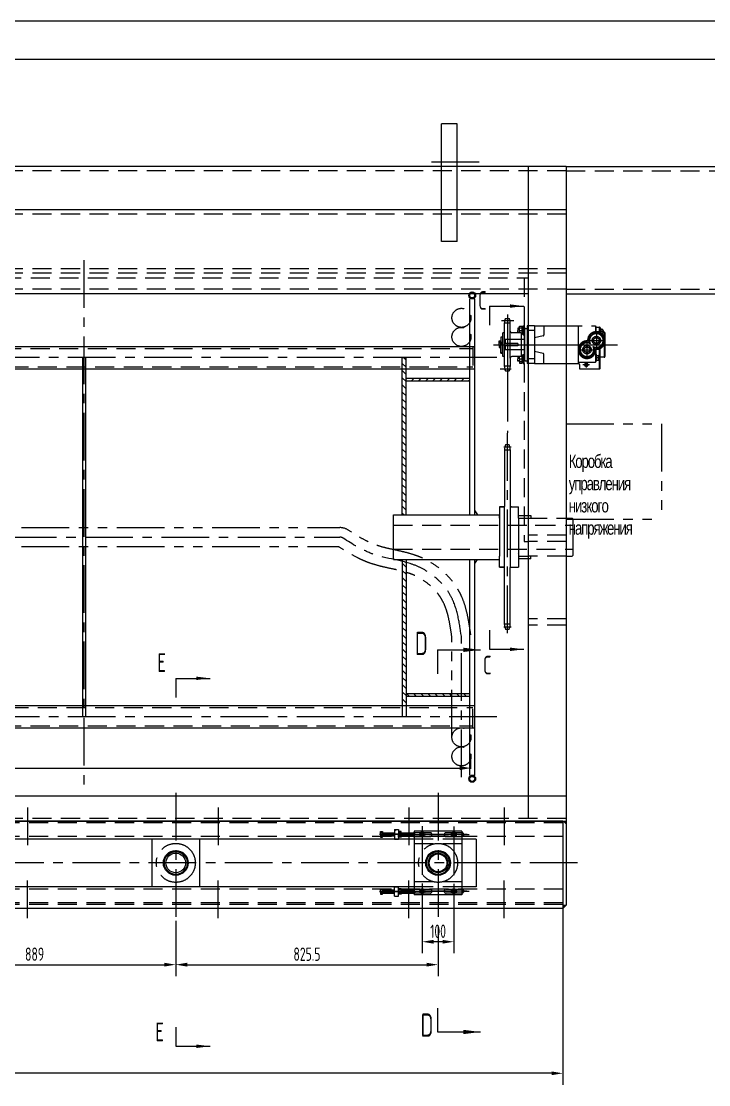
# Model space of a CAD drawing. Header units: millimetres. Extents: x 0 to 10092, y -1 to 7128.
# Drawn here: x 4534 to 6697, y 3782 to 7128 of the extents above; entities that cross this region are included whole.
import ezdxf
from ezdxf.enums import TextEntityAlignment as Align

# ---------------------------------------------------------------- set-up
doc = ezdxf.new("R2010")
doc.units = ezdxf.units.MM
doc.header["$LTSCALE"] = 120
for name, pattern in [('F', [0.75, 0.5, -0.25]), ('G', [2, 1.25, -0.25, 0.25, -0.25]), ('K', [2.5, 1.25, -0.25, 0.25, -0.25, 0.25, -0.25])]:
    doc.linetypes.add(name, pattern=pattern)
for name, color, linetype in [('01', 7, 'Continuous'), ('02', 1, 'Continuous'), ('04', 2, 'F'), ('05', 4, 'G'), ('07', 6, 'K'), ('08', 1, 'Continuous'), ('10', 1, 'Continuous'), ('11', 3, 'Continuous'), ('L1GEA', 7, 'Continuous')]:
    doc.layers.add(name, color=color, linetype=linetype)
doc.styles.get("Standard").update_dxf_attribs({"font": 'isocp', "width": 0.707, "bigfont": 'intecad.shx'})
doc.dimstyles.new('INTE', dxfattribs={"dimscale": 12, "dimtxt": 3.5, "dimasz": 3, "dimexe": 3, "dimexo": 0, "dimgap": 1, "dimtad": 1, "dimdec": 3, "dimdsep": 46, "dimtxsty": 'Standard', "dimcen": 0, "dimclrd": 1, "dimclre": 1, "dimclrt": 3, "dimaunit": 1, "dimadec": 0, "dimazin": 0, "dimtfac": 1, "dimtdec": 3, "dimtmove": 0, "dimatfit": 0, "dimfxl": 3, "dimarcsym": 0})
pattern_1 = [(135, (-2116.78, -3386.054), (-11.22532, -11.22532), [])]

# ---------------------------------------------------------------- blocks, each defined once
blk = doc.blocks.new('*D83')
at = {"layer": '08', "color": 1, "lineweight": -2}
for p, q in [((2023.5, 4336.9), (2023.5, 3781.9)), ((6238.5, 4336.9), (6238.5, 3781.9)), ((6202.5, 3817.9), (2059.5, 3817.9))]:
    blk.add_line(p, q, dxfattribs=at)
at = {"layer": '08', "color": 1}
for points in [[(2059.5, 3823.9), (2059.5, 3811.9), (2023.5, 3817.9)], [(6202.5, 3823.9), (6202.5, 3811.9), (6238.5, 3817.9)]]:
    blk.add_solid(points, dxfattribs=at)
at = {"layer": 'Defpoints', "color": 0}
for p in [(2023.5, 4336.9), (6238.5, 4336.9), (2023.5, 3817.9)]:
    blk.add_point(p, dxfattribs=at)
at = {"layer": '08', "color": 3, "insert": (4131, 3850.9), "char_height": 42, "attachment_point": 5}
blk.add_mtext('4215', dxfattribs=at)
blk = doc.blocks.new('*D84')
at = {"layer": '08', "color": 1, "lineweight": -2}
for p, q in [((5795.5, 4376.9), (5795.5, 4195.8)), ((5895.5, 4376.9), (5895.5, 4195.8)), ((5859.5, 4231.8), (5831.5, 4231.8))]:
    blk.add_line(p, q, dxfattribs=at)
at = {"layer": '08', "color": 1}
for points in [[(5831.5, 4237.8), (5831.5, 4225.8), (5795.5, 4231.8)], [(5859.5, 4237.8), (5859.5, 4225.8), (5895.5, 4231.8)]]:
    blk.add_solid(points, dxfattribs=at)
at = {"layer": 'Defpoints', "color": 0}
for p in [(5795.5, 4376.9), (5895.5, 4376.9), (5795.5, 4231.8)]:
    blk.add_point(p, dxfattribs=at)
at = {"layer": '08', "color": 3, "insert": (5845.5, 4264.8), "char_height": 42, "attachment_point": 5}
blk.add_mtext('100', dxfattribs=at)
blk = doc.blocks.new('*D88')
at = {"layer": '08', "color": 1, "lineweight": -2}
for p, q in [((5020, 4297.6), (5020, 4123.7)), ((4131, 4268.3), (4131, 4123.7)), ((4167, 4159.7), (4984, 4159.7))]:
    blk.add_line(p, q, dxfattribs=at)
at = {"layer": '08', "color": 1}
for points in [[(4167, 4165.7), (4167, 4153.7), (4131, 4159.7)], [(4984, 4165.7), (4984, 4153.7), (5020, 4159.7)]]:
    blk.add_solid(points, dxfattribs=at)
at = {"layer": 'Defpoints', "color": 0}
for p in [(5020, 4297.6), (4131, 4268.3), (5020, 4159.7)]:
    blk.add_point(p, dxfattribs=at)
at = {"layer": '08', "color": 3, "insert": (4575.5, 4192.7), "char_height": 42, "attachment_point": 5}
blk.add_mtext('889', dxfattribs=at)
blk = doc.blocks.new('*D89')
at = {"layer": '08', "color": 1, "lineweight": -2}
for p, q in [((5020, 4297.6), (5020, 4123.7)), ((5845.5, 4261.2), (5845.5, 4123.7)), ((5056, 4159.7), (5809.5, 4159.7))]:
    blk.add_line(p, q, dxfattribs=at)
at = {"layer": '08', "color": 1}
for points in [[(5056, 4165.7), (5056, 4153.7), (5020, 4159.7)], [(5809.5, 4165.7), (5809.5, 4153.7), (5845.5, 4159.7)]]:
    blk.add_solid(points, dxfattribs=at)
at = {"layer": 'Defpoints', "color": 0}
for p in [(5020, 4297.6), (5845.5, 4261.2), (5845.5, 4159.7)]:
    blk.add_point(p, dxfattribs=at)
at = {"layer": '08', "color": 3, "insert": (5432.8, 4192.7), "char_height": 42, "attachment_point": 5}
blk.add_mtext('825.5', dxfattribs=at)
blk = doc.blocks.new('*U81')
blk.add_circle((0, 0), 4.58)
at = {"layer": '01'}
for p, q in [((0, 4.6), (-4, 2.3)), ((-4, 2.3), (-4, -2.3)), ((4, 2.3), (0, 4.6)), ((4, -2.3), (4, 2.3)), ((-4, -2.3), (0, -4.6)), ((0, -4.6), (4, -2.3))]:
    blk.add_line(p, q, dxfattribs=at)
blk.add_circle((0, 0), 8, dxfattribs=at)
at = {"layer": '05'}
for p, q in [((-10.5, 0), (9.6, 0)), ((0, 10), (0, -10.4))]:
    blk.add_line(p, q, dxfattribs=at)
blk = doc.blocks.new('*U82')
at = {"layer": '01'}
for p, q in [((-8.4, 0), (-8.4, 8.9)), ((-8.4, 8.9), (0, 8.9)), ((-8.4, 5), (0, 5)), ((0, 8.9), (0, 0)), ((0, -8.9), (0, 0)), ((-8.4, 0), (-8.4, -8.9)), ((-8.4, -5), (0, -5)), ((-8.4, -8.9), (0, -8.9))]:
    blk.add_line(p, q, dxfattribs=at)
at = {"layer": '05'}
blk.add_line((-9.5, 0), (1.1, 0), dxfattribs=at)
blk = doc.blocks.new('*D160')
at = {"layer": '08', "color": 1, "lineweight": -2}
for p, q in [((2313, 4849.3), (2313, 4742.1)), ((5949, 4775.6), (5949, 4814.1)), ((2349, 4778.1), (5913, 4778.1))]:
    blk.add_line(p, q, dxfattribs=at)
at = {"layer": '08', "color": 1}
for points in [[(2349, 4784.1), (2349, 4772.1), (2313, 4778.1)], [(5913, 4784.1), (5913, 4772.1), (5949, 4778.1)]]:
    blk.add_solid(points, dxfattribs=at)
at = {"layer": 'Defpoints', "color": 0}
for p in [(2313, 4849.3), (5949, 4778.1), (5949, 4775.6)]:
    blk.add_point(p, dxfattribs=at)
at = {"layer": '08', "color": 3, "insert": (4131, 4811.1), "char_height": 42, "attachment_point": 5}
blk.add_mtext('3636', dxfattribs=at)
blk = doc.blocks.new('A$C6A0A2C7D')
at = {"layer": '10'}
h = blk.add_hatch(dxfattribs=at)
h.set_pattern_fill('ANSI31', color=256, scale=0.75, style=0)
h.set_pattern_definition([(135, (5782.08, -3386.0543), (1.683798, 1.683798), [])])
h.paths.add_polyline_path([(21.3, 1543.1, -1), (0, 1543.1, -1)])
h.paths.add_polyline_path([(2.8, 1543.1, 1), (18.5, 1543.1, 1)], flags=16)
h = blk.add_hatch(dxfattribs=at)
h.set_pattern_fill('ANSI31', color=256, scale=0.75, style=0)
h.set_pattern_definition([(45, (-2116.78, -3386.0543), (-1.683798, 1.683798), [])])
h.paths.add_polyline_path([(3644, 1543.1, 1), (3665.3, 1543.1, 1)])
h.paths.add_polyline_path([(3662.5, 1543.1, -1), (3646.8, 1543.1, -1)], flags=16)
h = blk.add_hatch(dxfattribs=at)
h.set_pattern_fill('LINE', color=256, scale=5, angle=135, style=0)
h.set_pattern_definition(pattern_1)
h.paths.add_polyline_path([(3446.6, 1347.5), (3434.6, 1347.5), (3434.6, 1318.5), (3446.6, 1318.5)])
h.paths.add_polyline_path([(3446.6, 1318.5), (3434.6, 1318.5), (3434.6, 1312.5), (3446.6, 1312.5)])
h = blk.add_hatch(dxfattribs=at)
h.set_pattern_fill('LINE', color=256, scale=5, angle=135, style=0)
h.set_pattern_definition(pattern_1)
h.paths.add_polyline_path([(3446.6, 1312.5), (3434.6, 1312.5), (3434.6, 1007.2), (3446.6, 994)])
h.paths.add_polyline_path([(3446.6, 994), (3434.6, 1007.2), (3434.6, 934), (3434.6, 852.5), (3446.6, 852.5), (3446.6, 934)])
h.paths.add_polyline_path([(3446.6, 631), (3446.6, 712.5), (3434.6, 712.5), (3434.6, 631), (3434.6, 252.5), (3446.6, 252.5)])
h.paths.add_polyline_path([(3434.7, 666.1), (3444.2, 666.1), (3444.2, 678.4), (3434.7, 678.4)], flags=24)
h = blk.add_hatch(dxfattribs=at)
h.set_pattern_fill('ANSI31', color=256, scale=5, style=0)
h.set_pattern_definition([(135, (5782.08, -3386.054), (11.22532, 11.22532), [])])
h.paths.add_polyline_path([(18.6, 1282.5), (218.6, 1282.5), (218.6, 1274.5), (18.6, 1274.5)])
h = blk.add_hatch(dxfattribs=at)
h.set_pattern_fill('ANSI31', color=256, scale=5, style=0)
h.set_pattern_definition([(45, (-2116.78, -3386.054), (-11.22532, 11.22532), [])])
h.paths.add_polyline_path([(3646.6, 1282.5), (3446.6, 1282.5), (3446.6, 1274.5), (3646.6, 1274.5)])
h = blk.add_hatch(dxfattribs=at)
h.set_pattern_fill('ANSI31', color=256, scale=5, style=0)
h.set_pattern_definition([(225, (5782.08, 4950.982), (11.22532, -11.22532), [])])
h.paths.add_polyline_path([(18.6, 282.5), (218.6, 282.5), (218.6, 290.5), (18.6, 290.5)])
h = blk.add_hatch(dxfattribs=at)
h.set_pattern_fill('ANSI31', color=256, scale=5, style=0)
h.set_pattern_definition([(315, (-2116.78, 4950.982), (-11.22532, -11.22532), [])])
h.paths.add_polyline_path([(3646.6, 282.5), (3446.6, 282.5), (3446.6, 290.5), (3646.6, 290.5)])
h = blk.add_hatch(dxfattribs=at)
h.set_pattern_fill('ANSI31', color=256, scale=0.75, style=0)
h.set_pattern_definition([(225, (5782.08, 4950.9815), (1.683798, -1.683798), [])])
h.paths.add_polyline_path([(21.3, 21.8, 1), (0, 21.8, 1)])
h.paths.add_polyline_path([(2.8, 21.8, -1), (18.5, 21.8, -1)], flags=16)
h = blk.add_hatch(dxfattribs=at)
h.set_pattern_fill('ANSI31', color=256, scale=0.75, style=0)
h.set_pattern_definition([(315, (-2116.78, 4950.9815), (-1.683798, -1.683798), [])])
h.paths.add_polyline_path([(3644, 21.8, -1), (3665.3, 21.8, -1)])
h.paths.add_polyline_path([(3662.5, 21.8, 1), (3646.8, 21.8, 1)], flags=16)
at = {"layer": '01'}
for p, q in [((1227.6, 1347.5), (1227.6, 217.5)), ((1237.6, 1347.5), (1237.6, 217.5)), ((2427.6, 1347.5), (2427.6, 217.5)), ((2437.6, 1347.5), (2437.6, 217.5)), ((3434.6, 1347.5), (3446.6, 1347.5)), ((3446.6, 217.5), (3434.6, 217.5))]:
    blk.add_line(p, q, dxfattribs=at)
at = {"layer": '01', "color": 7, "linetype": 'Continuous'}
for p, q in [((3434.6, 852.5), (3434.6, 1347.5)), ((3446.6, 852.5), (3446.6, 1347.5)), ((218.6, 1282.5), (18.6, 1282.5)), ((218.6, 1274.5), (18.6, 1274.5)), ((3446.6, 1282.5), (3646.6, 1282.5)), ((3446.6, 1274.5), (3646.6, 1274.5)), ((3434.6, 712.5), (3434.6, 217.5)), ((3446.6, 712.5), (3446.6, 217.5)), ((218.6, 290.5), (18.6, 290.5)), ((218.6, 282.5), (18.6, 282.5)), ((3446.6, 290.5), (3646.6, 290.5)), ((3446.6, 282.5), (3646.6, 282.5))]:
    blk.add_line(p, q, dxfattribs=at)
for centre, radius in [((10.6, 1543.1), 10.7), ((10.6, 1543.1), 7.85), ((3654.6, 1543.1), 10.7), ((3654.6, 1543.1), 7.85), ((10.6, 21.8), 10.7), ((10.6, 21.8), 7.85), ((3654.6, 21.8), 10.7), ((3654.6, 21.8), 7.85)]:
    blk.add_circle(centre, radius, dxfattribs=at)
at = {"layer": '05'}
for p, q in [((1232.6, 1653.8), (1232.6, 0)), ((2432.6, 1653.8), (2432.6, 0))]:
    blk.add_line(p, q, dxfattribs=at)
blk = doc.blocks.new('*U176')
at = {"layer": '01'}
blk.add_lwpolyline([(831, 584), (25, 584)], dxfattribs=at)
at = {"layer": '02'}
blk.add_lwpolyline([(841, 594), (0, 594)], dxfattribs=at)

msp = doc.modelspace()

# ---------------------------------------------------------------- hatches: boundary and pattern name
at = {"layer": '10'}
for points in [[(6248.5242, 4602.9274), (6248.5242, 4610.9274), (6240.5242, 4610.9274)], [(6248.5242, 4346.9274), (6238.5242, 4346.9274), (6238.5242, 4336.9274)]]:
    msp.add_hatch(color=256, dxfattribs=at).paths.add_polyline_path(points)

# ---------------------------------------------------------------- linework, layer by layer
for p, q in [((6072.6366, 5778.8336), (6054.6816, 5778.8336)), ((6072.6366, 5231.0213), (6054.6816, 5231.0213))]:
    msp.add_line(p, q)
for centre, start, end in [((6092.7769, 5780.2445), 156.3598745, 180.8982045), ((6034.5366, 5779.6526), 359.9920503, 24.6155737), ((6092.7769, 5229.6103), 179.1017955, 203.6401255), ((6034.5366, 5230.2023), 335.3844263, 0.0079497)]:
    msp.add_arc(centre, 38.1, start, end)
at = {"layer": '01'}
for p, q in [((5856.0242, 6434.9274), (5856.0242, 6804.9274)), ((5906.0242, 6804.9274), (5856.0242, 6804.9274)), ((5906.0242, 6434.9274), (5906.0242, 6804.9274)), ((6248.5242, 6670.9274), (2013.5242, 6670.9274)), ((6128.5242, 6670.9274), (6128.5242, 4619.9274)), ((6248.5242, 6670.9274), (6248.5242, 4626.9274)), ((6248.5242, 6670.9274), (6921.0242, 6670.9274)), ((6248.5242, 6534.9274), (2013.5242, 6534.9274)), ((5470.9521, 6534.9274), (5328.9521, 6534.9274)), ((5906.0242, 6434.9274), (5856.0242, 6434.9274)), ((6248.5242, 6270.9274), (6873.8319, 6270.9274)), ((6248.5242, 6270.9274), (6248.5242, 5860.9274)), ((5945.0242, 5574.9302), (5945.0242, 6254.9274)), ((5961.0242, 6254.9274), (5949.0242, 6254.9274)), ((5961.0242, 6254.9274), (5949.0242, 6254.9274)), ((5961.0242, 5574.9302), (5961.0242, 6254.9274)), ((6007.0244, 6231.8259), (6007.0244, 6171.8259)), ((2313.0242, 6104.9274), (5949.0242, 6104.9274)), ((4136.0242, 6034.9274), (5949.0242, 6034.9274)), ((6054.6816, 5779.6473), (6054.6816, 5600.9462)), ((6072.6366, 5779.6473), (6072.6366, 5600.9462)), ((6038.5261, 5599.9302), (6053.6656, 5599.9302)), ((6054.6816, 5408.9247), (6054.6816, 5600.9462)), ((6072.6366, 5600.9462), (6072.6366, 5408.9247)), ((6073.6526, 5599.9302), (6098.5261, 5599.9302)), ((6098.5261, 5564.9302), (6098.5261, 5599.9302)), ((5705.0242, 5434.9247), (5705.0242, 5574.9302)), ((5705.0242, 5574.9302), (6038.5261, 5574.9302)), ((5961.0242, 5587.7594), (5970.0151, 5574.9302)), ((6038.5261, 5564.9302), (6038.5261, 5574.9302)), ((6038.5261, 5564.9302), (6038.5261, 5444.9247)), ((6098.5261, 5572.9302), (6137.5242, 5572.9302)), ((6098.5261, 5564.9302), (6098.5261, 5444.9247)), ((6098.5261, 5564.9302), (6128.5242, 5564.9302)), ((6137.5242, 5572.9302), (6137.5242, 5564.9302)), ((6248.5242, 5564.9302), (6268.0271, 5564.9302)), ((6271.0271, 5561.9302), (6268.0271, 5564.9302)), ((6271.0271, 5447.9247), (6271.0271, 5561.9302)), ((6151.031, 5542.4302), (6215.0271, 5542.4302)), ((5705.0242, 5434.9247), (6038.5261, 5434.9247)), ((5945.0242, 4754.9274), (5945.0242, 5434.9247)), ((5961.0242, 5422.0955), (5970.0151, 5434.9247)), ((6096.5261, 5451.9274), (6096.0261, 5452.4274)), ((6098.5261, 5444.9247), (6128.5242, 5444.9247)), ((6098.5261, 5444.9247), (6098.5261, 5409.9247)), ((6137.5242, 5436.9247), (6098.5261, 5436.9247)), ((6137.5242, 5436.9247), (6137.5242, 5444.9247)), ((6248.5242, 5444.9247), (6268.0271, 5444.9247)), ((6268.0271, 5444.9247), (6271.0271, 5447.9247)), ((6038.5261, 5409.9247), (6053.6816, 5409.9247)), ((6054.6816, 5230.2076), (6054.6816, 5408.9247)), ((6072.6366, 5230.2076), (6072.6366, 5408.9247)), ((6073.6366, 5409.9247), (6098.5261, 5409.9247)), ((6007.0244, 5211.9438), (6007.0244, 5151.9438)), ((5844.1352, 5150.2005), (5844.1352, 5075.2005)), ((5020.0242, 5060.6172), (5020.0242, 5000.6172)), ((4136.0242, 4974.9274), (5949.0242, 4974.9274)), ((2313.0242, 4904.9274), (5949.0242, 4904.9274)), ((5961.0242, 4754.9274), (5949.0242, 4754.9274)), ((2013.5242, 4690.9274), (6248.5242, 4690.9274)), ((6248.5242, 4626.9274), (6248.5242, 4610.9274)), ((2013.5242, 4610.9274), (6248.5242, 4610.9274)), ((6238.5242, 4610.9274), (2023.5242, 4610.9274)), ((6238.5242, 4610.9274), (5614.2993, 4610.9274)), ((5708.5242, 4584.9274), (5708.5242, 4554.9274)), ((5720.5242, 4584.9274), (5720.5242, 4554.9274)), ((6238.5242, 4610.9274), (6238.5242, 4562.9274)), ((6238.5242, 4610.9274), (6238.5242, 4336.9274)), ((6238.5242, 4610.9274), (6240.5242, 4610.9274)), ((6248.5242, 4602.9274), (6240.5242, 4610.9274)), ((6248.5242, 4610.9274), (6248.5242, 4346.9274)), ((4945.0242, 4554.9274), (4945.0242, 4404.9274)), ((5095.0242, 4554.9274), (5095.0242, 4404.9274)), ((5664.1242, 4569.9274), (5664.1242, 4578.8124)), ((5664.1242, 4578.8124), (5670.5242, 4578.8124)), ((5670.5242, 4574.9274), (5664.1242, 4574.9274)), ((5664.1242, 4569.9274), (5664.1242, 4561.0424)), ((5670.5242, 4564.9274), (5664.1242, 4564.9274)), ((5664.1242, 4561.0424), (5670.5242, 4561.0424)), ((5670.5242, 4578.8124), (5670.5242, 4569.9274)), ((5670.5242, 4574.9274), (5708.5242, 4574.9274)), ((5670.5242, 4561.0424), (5670.5242, 4569.9274)), ((5670.5242, 4564.9274), (5708.5242, 4564.9274)), ((5675.0242, 4574.9274), (5675.0242, 4569.9274)), ((5675.0242, 4564.9274), (5675.0242, 4569.9274)), ((5728.9242, 4574.9274), (5770.5242, 4574.9274)), ((5728.9242, 4564.9274), (5770.5242, 4564.9274)), ((5770.5242, 4579.9274), (5770.5242, 4379.9274)), ((5770.5242, 4574.9274), (5770.5242, 4569.9274)), ((5770.5242, 4564.9274), (5770.5242, 4569.9274)), ((5920.5242, 4579.9274), (5920.5242, 4379.9274)), ((5965.5242, 4554.9274), (5965.5242, 4404.9274)), ((5965.5242, 4554.9274), (5965.5242, 4404.9274)), ((5664.1242, 4389.9274), (5664.1242, 4398.8124)), ((5664.1242, 4398.8124), (5670.5242, 4398.8124)), ((5670.5242, 4394.9274), (5664.1242, 4394.9274)), ((5664.1242, 4389.9274), (5664.1242, 4381.0424)), ((5670.5242, 4384.9274), (5664.1242, 4384.9274)), ((5670.5242, 4398.8124), (5670.5242, 4389.9274)), ((5670.5242, 4394.9274), (5708.5242, 4394.9274)), ((5670.5242, 4381.0424), (5670.5242, 4389.9274)), ((5670.5242, 4384.9274), (5708.5242, 4384.9274)), ((5675.0242, 4394.9274), (5675.0242, 4389.9274)), ((5675.0242, 4384.9274), (5675.0242, 4389.9274)), ((5708.5242, 4374.9274), (5708.5242, 4404.9274)), ((5720.5242, 4374.9274), (5720.5242, 4404.9274)), ((5728.9242, 4394.9274), (5770.5242, 4394.9274)), ((5728.9242, 4384.9274), (5770.5242, 4384.9274)), ((5664.1242, 4381.0424), (5670.5242, 4381.0424)), ((6238.5242, 4336.9274), (2013.5242, 4336.9274)), ((6238.5242, 4346.9274), (6248.5242, 4346.9274)), ((6248.5242, 4346.9274), (6238.5242, 4336.9274)), ((6248.5242, 4348.9274), (6248.5242, 4346.9274)), ((6248.5242, 4346.9274), (6248.5242, 4346.9274)), ((5844.1352, 4022.8975), (5844.1352, 3947.8975)), ((5020.0242, 3962.9274), (5020.0242, 3902.9274))]:
    msp.add_line(p, q, dxfattribs=at)
at = {"layer": '01', "color": 7, "linetype": 'Continuous'}
for p, q in [((6128.5242, 6270.9274), (2013.5242, 6270.9274)), ((6057.2518, 6193.1134), (6069.5501, 6193.1134)), ((6063.5242, 6204.9606), (6063.5242, 6018.9699)), ((6045.3118, 6186.7819), (6084.0817, 6186.7819)), ((6054.5467, 6070.8899), (6054.5467, 6178.7786)), ((6072.5017, 6177.9649), (6054.5467, 6177.9649)), ((6072.5017, 6067.8899), (6072.5017, 6178.7786)), ((6044.5467, 6135.4274), (6049.5467, 6135.4274)), ((6044.5467, 6085.4274), (6044.5467, 6135.4274)), ((6049.5467, 6072.8899), (6049.5467, 6147.9649)), ((6052.5467, 6147.9649), (6049.5467, 6147.9649)), ((6107.5467, 6126.3024), (6056.5467, 6126.3024)), ((6105.5467, 6147.9649), (6077.5017, 6147.9649)), ((6107.5467, 6145.9649), (6105.5467, 6147.9649)), ((6107.5467, 6074.8899), (6107.5467, 6145.9649)), ((6038.1467, 6110.4274), (6038.1467, 6122.3124)), ((6038.1467, 6122.3124), (6044.5467, 6122.3124)), ((6038.1467, 6119.3124), (6042.5467, 6119.3124)), ((6042.5467, 6115.4274), (6038.1467, 6115.4274)), ((6038.1467, 6110.4274), (6038.1467, 6101.5424)), ((6042.5467, 6105.4274), (6038.1467, 6105.4274)), ((6038.1467, 6101.5424), (6042.5467, 6101.5424)), ((6042.5467, 6083.4274), (6042.5467, 6119.3124)), ((6042.5467, 6119.3124), (6044.5467, 6119.3124)), ((6042.5467, 6115.4274), (6044.5467, 6115.4274)), ((6042.5467, 6105.4274), (6044.5467, 6105.4274)), ((6042.5467, 6101.5424), (6044.5467, 6101.5424)), ((6044.5467, 6119.3124), (6044.5467, 6110.4274)), ((6044.5467, 6101.5424), (6044.5467, 6110.4274)), ((6047.0975, 6110.4274), (6116.6797, 6110.4274)), ((6054.6816, 6096.5524), (6056.6816, 6094.5524)), ((6107.5467, 6094.5524), (6056.5467, 6094.5524)), ((6042.5467, 6083.4274), (6049.5467, 6083.4274)), ((6044.5467, 6085.4274), (6049.5467, 6085.4274)), ((6052.5467, 6072.8899), (6049.5467, 6072.8899)), ((6054.5467, 6042.0762), (6054.5467, 6070.8899)), ((6072.5017, 6067.8899), (6072.5017, 6042.0762)), ((6105.5467, 6072.8899), (6077.5017, 6072.8899)), ((6105.5467, 6072.8899), (6107.5467, 6074.8899)), ((6105.5467, 6072.8899), (6107.5467, 6074.8899)), ((6041.2889, 6034.0729), (6075.5136, 6034.0729)), ((6072.5017, 6042.8899), (6054.5467, 6042.8899)), ((6057.2518, 6027.7415), (6069.5501, 6027.7415)), ((5961.0242, 4754.9274), (5961.0242, 5434.9247)), ((5770.5242, 4554.9274), (2296.5242, 4554.9274)), ((5920.5242, 4579.9274), (5770.5242, 4579.9274)), ((5965.5242, 4554.9274), (5920.5242, 4554.9274)), ((5965.5242, 4554.9274), (5920.5242, 4554.9274)), ((5770.5242, 4404.9274), (2296.5242, 4404.9274)), ((5770.5242, 4404.9274), (2296.5242, 4404.9274)), ((5965.5242, 4404.9274), (5920.5242, 4404.9274)), ((5965.5242, 4404.9274), (5920.5242, 4404.9274)), ((5965.5242, 4404.9274), (5920.5242, 4404.9274)), ((5965.5242, 4404.9274), (5920.5242, 4404.9274)), ((6238.5242, 4396.9274), (6238.5242, 4348.9274)), ((5920.5242, 4379.9274), (5770.5242, 4379.9274)), ((6238.5242, 4336.9274), (2023.5242, 4336.9274))]:
    msp.add_line(p, q, dxfattribs=at)
for centre, radius in [((5020.0242, 4479.9274), 39), ((5845.5242, 4479.9274), 39), ((5020.0242, 4479.9274), 36), ((5845.5242, 4479.9274), 36)]:
    msp.add_circle(centre, radius, dxfattribs=at)
at = {"layer": '01'}
for centre, radius in [((5020.0242, 4479.9274), 31), ((5845.5242, 4479.9274), 31), ((5845.5242, 4479.9274), 28)]:
    msp.add_circle(centre, radius, dxfattribs=at)
at = {"layer": '01', "color": 7, "linetype": 'Continuous'}
for centre, radius, start, end in [((6090.8125, 6179.3575), 36.2704, 157.7121487, 180.9144271), ((6036.2186, 6178.7791), 36.283, 359.9993174, 23.2703405), ((6052.5467, 6149.9649), 2, 270, 0), ((6077.5017, 6152.9649), 5, 180, 270), ((6052.5467, 6070.8899), 2, 0, 90), ((6077.5017, 6067.8899), 5, 90, 180), ((6090.8125, 6041.4974), 36.2704, 179.0855729, 202.2878513), ((6036.2186, 6042.0758), 36.283, 336.7296595, 0.0006826)]:
    msp.add_arc(centre, radius, start, end, dxfattribs=at)
at = {"layer": '01'}
for centre, radius, start, end in [((6096.0261, 5451.9274), 0.5, 0, 90), ((6053.6816, 5408.9247), 1, 0, 90), ((6073.6366, 5408.9247), 1, 90, 180)]:
    msp.add_arc(centre, radius, start, end, dxfattribs=at)
at = {"layer": '02'}
for p, q in [((6007.0244, 6231.8259), (6115.0244, 6231.8259)), ((5844.1352, 5150.2005), (5979.1352, 5150.2005)), ((6007.0244, 5151.9438), (6115.0244, 5151.9438)), ((5020.0242, 5060.6172), (5128.0242, 5060.6172)), ((5708.5242, 4573.9274), (5675.0242, 4573.9274)), ((5708.5242, 4565.9274), (5675.0242, 4565.9274)), ((5770.5242, 4573.9274), (5728.9242, 4573.9274)), ((5770.5242, 4565.9274), (5728.9242, 4565.9274)), ((5708.5242, 4393.9274), (5675.0242, 4393.9274)), ((5708.5242, 4385.9274), (5675.0242, 4385.9274)), ((5770.5242, 4393.9274), (5728.9242, 4393.9274)), ((5770.5242, 4385.9274), (5728.9242, 4385.9274)), ((5844.1352, 3947.8975), (5979.1352, 3947.8975)), ((5020.0242, 3902.9274), (5128.0242, 3902.9274))]:
    msp.add_line(p, q, dxfattribs=at)
for points in [[(6115.0244, 6231.8259, 0, 10.8, 0), (6071.8244, 6231.8259, 0, 0, 0)], [(5979.1352, 5150.2005, 0, 13.5, 0), (5925.1352, 5150.2005, 0, 0, 0)], [(6115.0244, 5151.9438, 0, 10.8, 0), (6071.8244, 5151.9438, 0, 0, 0)], [(5128.0242, 5060.6172, 0, 10.8, 0), (5084.8242, 5060.6172, 0, 0, 0)], [(5979.1352, 3947.8975, 0, 13.5, 0), (5925.1352, 3947.8975, 0, 0, 0)], [(5128.0242, 3902.9274, 0, 10.8, 0), (5084.8242, 3902.9274, 0, 0, 0)]]:
    msp.add_lwpolyline(points, format="xyseb", dxfattribs=at)
at = {"layer": '04', "color": 2, "linetype": 'F'}
for p, q in [((6248.5242, 6656.9274), (2013.5242, 6656.9274)), ((6248.5242, 6656.9274), (7048.5242, 6656.9274)), ((6248.5242, 6520.9274), (2013.5242, 6520.9274)), ((6248.5242, 6348.9274), (2133.5242, 6348.9274)), ((6248.5242, 6334.9274), (2133.5242, 6334.9274)), ((2133.5242, 6320.9274), (6128.5242, 6320.9274)), ((6116.5242, 6320.9274), (6116.5242, 5491.0321)), ((6248.5242, 6284.9274), (2013.5242, 6284.9274)), ((6248.5242, 6284.9274), (7048.5242, 6284.9274)), ((2313.0242, 6098.9274), (5949.0242, 6098.9274)), ((4136.0242, 6040.9274), (5949.0242, 6040.9274)), ((6128.5242, 5564.9302), (6248.5242, 5564.9302)), ((5705.0242, 5542.4302), (6271.0271, 5542.4302)), ((6116.5242, 5491.0321), (6128.5242, 5491.0321)), ((6248.5242, 5510.8311), (6128.5242, 5510.8311)), ((6248.5242, 5491.0321), (6128.5242, 5491.0321)), ((5705.0242, 5467.4247), (6271.0271, 5467.4247)), ((6248.5242, 5444.9247), (6128.5242, 5444.9247)), ((6248.5242, 5247.7874), (6128.5242, 5247.7874)), ((6248.5242, 5227.9884), (6128.5242, 5227.9884)), ((4136.0242, 4968.9274), (5949.0242, 4968.9274)), ((2313.0242, 4910.9274), (5949.0242, 4910.9274)), ((6248.5242, 4619.9274), (2013.5242, 4619.9274)), ((6238.5242, 4605.6274), (2023.5242, 4605.6274)), ((6238.5242, 4562.9274), (2023.5242, 4562.9274)), ((5820.5242, 4574.9274), (5770.5242, 4574.9274)), ((5820.5242, 4574.9274), (5770.5242, 4574.9274)), ((5770.5242, 4562.9274), (5820.5242, 4562.9274)), ((5770.5242, 4562.9274), (5820.5242, 4562.9274)), ((5920.5242, 4554.9274), (5770.5242, 4554.9274)), ((5920.5242, 4574.9274), (5870.5242, 4574.9274)), ((5920.5242, 4574.9274), (5870.5242, 4574.9274)), ((5870.5242, 4562.9274), (5920.5242, 4562.9274)), ((5870.5242, 4562.9274), (5920.5242, 4562.9274)), ((5920.5242, 4539.9274), (5770.5242, 4539.9274)), ((5920.5242, 4419.9274), (5770.5242, 4419.9274)), ((6238.5242, 4396.9274), (2023.5242, 4396.9274)), ((5920.5242, 4404.9274), (5770.5242, 4404.9274)), ((5770.5242, 4396.9274), (5820.5242, 4396.9274)), ((5770.5242, 4396.9274), (5820.5242, 4396.9274)), ((5820.5242, 4384.9274), (5770.5242, 4384.9274)), ((5820.5242, 4384.9274), (5770.5242, 4384.9274)), ((5870.5242, 4396.9274), (5920.5242, 4396.9274)), ((5870.5242, 4396.9274), (5920.5242, 4396.9274)), ((5920.5242, 4384.9274), (5870.5242, 4384.9274)), ((5920.5242, 4384.9274), (5870.5242, 4384.9274)), ((6238.5242, 4354.2274), (2023.5242, 4354.2274)), ((6238.5242, 4348.9274), (2013.5242, 4348.9274)), ((6238.5242, 4348.9274), (2023.5242, 4348.9274))]:
    msp.add_line(p, q, dxfattribs=at)
at = {"layer": '04'}
for p, q in [((5949.0242, 6104.9274), (5961.0242, 6104.9274)), ((5949.0242, 6098.9274), (5955.0242, 6098.9274)), ((5955.0242, 6104.9274), (5955.0242, 6034.9274)), ((5949.0242, 6040.9274), (5955.0242, 6040.9274)), ((5949.0242, 6034.9274), (5961.0242, 6034.9274)), ((5949.0242, 4974.9274), (5961.0242, 4974.9274)), ((5949.0242, 4968.9274), (5955.0242, 4968.9274)), ((5955.0242, 4904.9274), (5955.0242, 4974.9274)), ((5949.0242, 4910.9274), (5955.0242, 4910.9274)), ((5949.0242, 4904.9274), (5961.0242, 4904.9274))]:
    msp.add_line(p, q, dxfattribs=at)
at = {"layer": '04', "color": 2, "linetype": 'F'}
for centre, start, end in [((5820.5242, 4568.9274), 270, 90), ((5820.5242, 4568.9274), 270, 90), ((5870.5242, 4568.9274), 90, 270), ((5870.5242, 4568.9274), 90, 270), ((5820.5242, 4390.9274), 270, 90), ((5820.5242, 4390.9274), 270, 90), ((5870.5242, 4390.9274), 90, 270), ((5870.5242, 4390.9274), 90, 270)]:
    msp.add_arc(centre, 6, start, end, dxfattribs=at)
at = {"layer": '05', "color": 4, "linetype": 'G'}
for p, q in [((5974.9271, 6684.9274), (5799.1611, 6684.9274)), ((6020.2281, 6110.4274), (6413.1628, 6110.4274)), ((6063.5242, 6018.9699), (6063.5242, 5833.4524)), ((6063.5242, 5202.2941), (6063.5242, 5833.4524)), ((5918.8508, 4749.8758), (5918.8508, 5193.3607)), ((5020.0242, 4699.8647), (5020.0242, 4218.7624)), ((5845.5242, 4699.8647), (5845.5242, 4218.7624)), ((4553.5242, 4654.2863), (4553.5242, 4535.4907)), ((5153.5242, 4654.2863), (5153.5242, 4535.4907)), ((5753.5242, 4654.2863), (5753.5242, 4535.4907)), ((5753.5242, 4654.2863), (5753.5242, 4535.4907)), ((6053.5242, 4654.2863), (6053.5242, 4535.4907)), ((5738.3796, 4569.9274), (5667.81, 4569.9274)), ((6284.5239, 4479.9274), (1746.3023, 4479.9274)), ((4553.5242, 4305.5685), (4553.5242, 4424.3642)), ((5153.5242, 4305.5685), (5153.5242, 4424.3642)), ((5753.5242, 4305.5685), (5753.5242, 4424.3642)), ((6053.5242, 4305.5685), (6053.5242, 4424.3642)), ((5738.3796, 4389.9274), (5667.81, 4389.9274))]:
    msp.add_line(p, q, dxfattribs=at)
at = {"layer": '05'}
for p, q in [((6030.7181, 6069.9274), (2181.8214, 6069.9274)), ((6075.0959, 5788.0574), (6052.1334, 5788.0574)), ((1855.0025, 5504.9274), (5535.801, 5504.9274)), ((6075.0959, 5221.7974), (6052.1334, 5221.7974)), ((6030.7181, 4939.9274), (2181.8214, 4939.9274)), ((5708.5242, 4584.9274), (5720.5242, 4584.9274)), ((5795.5242, 4595.599), (5795.5242, 4366.0487)), ((5795.5242, 4591.9168), (5795.5242, 4365.7363)), ((5895.5242, 4594.0267), (5895.5242, 4370.7655)), ((5895.5242, 4591.1558), (5895.5242, 4362.0633)), ((5661.0592, 4569.9274), (5774.073, 4569.9274)), ((5708.5242, 4554.9274), (5720.5242, 4554.9274)), ((5737.7137, 4568.9274), (5943.473, 4568.9274)), ((5937.0495, 4568.9274), (5751.2583, 4568.9274)), ((5661.0592, 4389.9274), (5774.073, 4389.9274)), ((5708.5242, 4404.9274), (5720.5242, 4404.9274)), ((5740.0698, 4390.9274), (5943.473, 4390.9274)), ((5935.6375, 4390.9274), (5751.9045, 4390.9274)), ((5708.5242, 4374.9274), (5720.5242, 4374.9274))]:
    msp.add_line(p, q, dxfattribs=at)
at = {"layer": '05', "color": 4, "linetype": 'G'}
for centre, radius in [((5919.0242, 6194.9274), 30), ((5919.0242, 6134.9274), 30), ((5919.0242, 4874.9274), 30), ((5919.0242, 4814.9274), 30), ((5020.0242, 4479.9595), 61.305), ((5845.5242, 4479.9595), 61.305)]:
    msp.add_circle(centre, radius, dxfattribs=at)
at = {"layer": '05'}
for centre, radius, start, end in [((5535.801, 5484.9274), 20, 57.2850533, 90), ((5770.5242, 4568.9274), 6, 90, 270), ((5920.5242, 4568.9274), 6, 270, 90), ((5770.5242, 4390.9274), 6, 90, 270), ((5920.5242, 4390.9274), 6, 270, 90)]:
    msp.add_arc(centre, radius, start, end, dxfattribs=at)
at = {"layer": '05', "color": 4, "linetype": 'G'}
msp.add_open_spline([(5918.8508, 5193.3607), (5912.4388, 5237.8515), (5899.1721, 5329.9056), (5781.9898, 5430.158), (5647.4979, 5438.0255), (5575.9718, 5482.8942), (5546.6102, 5501.7548)], degree=3, knots=[0, 0, 0, 0, 131.611004061, 272.311001484, 419.544223791, 522.854168334, 522.854168334, 522.854168334, 522.854168334], dxfattribs=at)
at = {"layer": '07', "color": 6, "linetype": 'K'}
for p, q in [((6096.3096, 6162.3287), (6096.3096, 6155.3287)), ((6102.2096, 6162.3287), (6096.3096, 6162.3287)), ((6102.2096, 6160.9287), (6096.3096, 6160.9287)), ((6102.2096, 6155.3287), (6102.2096, 6168.7037)), ((6102.2096, 6168.7037), (6110.2096, 6168.7037)), ((6102.2096, 6163.3287), (6110.2096, 6163.3287)), ((6110.2096, 6168.7037), (6110.2096, 6155.3287)), ((6110.2096, 6166.0287), (6113.8096, 6166.0287)), ((6110.2096, 6155.3287), (6110.2096, 6166.0287)), ((6113.8096, 6169.3287), (6116.3096, 6169.3287)), ((6113.8096, 6155.3287), (6113.8096, 6169.3287)), ((6113.8096, 6166.0287), (6113.8096, 6155.3287)), ((6116.3096, 6169.3287), (6116.3096, 6155.3287)), ((6120.9276, 6161.2274), (6116.3096, 6161.2274)), ((6117.9276, 6158.2274), (6117.9276, 6062.6274)), ((6120.9276, 6161.2274), (6126.3096, 6161.2274)), ((6126.3096, 6169.9904), (6126.3096, 6050.8644)), ((6148.6096, 6169.9904), (6126.3096, 6169.9904)), ((6148.6096, 6169.9904), (6148.6096, 6050.8644)), ((6148.6096, 6169.3274), (6340.5392, 6169.3274)), ((6178.7044, 6169.3274), (6178.7044, 6140.9651)), ((6286.6103, 6169.3274), (6286.6103, 6051.5274)), ((6340.5392, 6169.3274), (6340.5392, 6151.0558)), ((6340.5392, 6169.3274), (6342.5392, 6168.123)), ((6342.5392, 6168.123), (6342.5392, 6151.2136)), ((6342.5392, 6165.4901), (6353.393, 6165.4901)), ((6353.393, 6149.4847), (6353.393, 6165.4901)), ((6355.393, 6148.6448), (6355.393, 6163.4901)), ((6355.393, 6148.6448), (6355.393, 6162.4093)), ((6357.393, 6162.4093), (6355.393, 6162.4093)), ((6357.393, 6147.6094), (6357.393, 6162.4093)), ((6357.393, 6158.7663), (6363.402, 6158.7663)), ((6357.393, 6158.7663), (6357.393, 6147.6094)), ((6056.6816, 6126.3024), (6054.6816, 6124.3024)), ((6054.6816, 6124.3024), (6054.6816, 6096.5524)), ((6056.6816, 6126.3024), (6056.6816, 6114.4084)), ((6117.9276, 6126.3024), (6056.6816, 6126.3024)), ((6096.3096, 6148.3287), (6096.3096, 6155.3287)), ((6102.2096, 6149.7287), (6096.3096, 6149.7287)), ((6102.2096, 6148.3287), (6096.3096, 6148.3287)), ((6101.1579, 6155.3287), (6111.2613, 6155.3287)), ((6102.2096, 6155.3287), (6102.2096, 6147.9649)), ((6107.6816, 6147.3287), (6110.2096, 6147.3287)), ((6107.6816, 6141.9537), (6110.2096, 6141.9537)), ((6107.7141, 6094.5524), (6107.7141, 6126.3024)), ((6108.1129, 6155.3287), (6115.9053, 6155.3287)), ((6110.2096, 6155.3287), (6110.2096, 6144.6287)), ((6110.2096, 6141.9537), (6110.2096, 6155.3287)), ((6110.2096, 6144.6287), (6113.8096, 6144.6287)), ((6113.8096, 6155.3287), (6113.8096, 6141.3287)), ((6113.8096, 6144.6287), (6113.8096, 6155.3287)), ((6113.8096, 6141.3287), (6116.3096, 6141.3287)), ((6116.3096, 6141.3287), (6116.3096, 6155.3287)), ((6148.6096, 6154.9715), (6126.3096, 6154.9715)), ((6176.3131, 6138.0275), (6148.6096, 6132.2873)), ((6321.4115, 6123.6274), (6368.9193, 6123.6274)), ((6343.7096, 6146.1969), (6343.7096, 6101.058)), ((6363.402, 6151.3758), (6357.393, 6151.3758)), ((6362.3624, 6143.9853), (6363.402, 6143.9853)), ((6364.6765, 6155.071), (6364.6765, 6147.6805)), ((6368.2096, 6150.1113), (6364.6765, 6150.1113)), ((6368.2096, 6148.6205), (6368.2096, 6136.36)), ((6370.2096, 6148.1113), (6370.2096, 6072.7435)), ((6050.666, 6110.4274), (6374.6841, 6110.4274)), ((6096.6816, 6114.4084), (6054.6816, 6114.4084)), ((6096.6816, 6106.4464), (6054.6816, 6106.4464)), ((6056.6816, 6106.4464), (6056.6816, 6094.5524)), ((6117.9276, 6094.5524), (6056.6816, 6094.5524)), ((6096.6816, 6114.4084), (6096.6816, 6106.4464)), ((6293.5965, 6094.7274), (6334.6447, 6094.7274)), ((6314.2096, 6118.6179), (6314.2096, 6070.837)), ((6342.5392, 6096.0412), (6342.5392, 6057.055)), ((6353.393, 6033.9274), (6353.393, 6097.7701)), ((6355.393, 6035.9274), (6355.393, 6098.6101)), ((6368.2096, 6110.8949), (6368.2096, 6071.5572)), ((6096.3096, 6072.5262), (6096.3096, 6065.5262)), ((6102.2096, 6072.5262), (6096.3096, 6072.5262)), ((6102.2096, 6071.1262), (6096.3096, 6071.1262)), ((6096.3096, 6058.5262), (6096.3096, 6065.5262)), ((6102.2096, 6059.9262), (6096.3096, 6059.9262)), ((6102.2096, 6058.5262), (6096.3096, 6058.5262)), ((6101.1579, 6065.5262), (6111.2613, 6065.5262)), ((6102.2096, 6065.5262), (6102.2096, 6072.8899)), ((6102.2096, 6065.5262), (6102.2096, 6052.1512)), ((6102.2096, 6057.5262), (6110.2096, 6057.5262)), ((6107.6816, 6078.9012), (6110.2096, 6078.9012)), ((6107.6816, 6073.5262), (6110.2096, 6073.5262)), ((6108.1129, 6065.5262), (6115.9053, 6065.5262)), ((6110.2096, 6078.9012), (6110.2096, 6065.5262)), ((6110.2096, 6076.2262), (6113.8096, 6076.2262)), ((6110.2096, 6065.5262), (6110.2096, 6076.2262)), ((6110.2096, 6065.5262), (6110.2096, 6054.8262)), ((6110.2096, 6052.1512), (6110.2096, 6065.5262)), ((6113.8096, 6079.5262), (6116.3096, 6079.5262)), ((6113.8096, 6065.5262), (6113.8096, 6079.5262)), ((6113.8096, 6076.2262), (6113.8096, 6065.5262)), ((6113.8096, 6065.5262), (6113.8096, 6051.5262)), ((6113.8096, 6054.8262), (6113.8096, 6065.5262)), ((6116.3096, 6051.5262), (6116.3096, 6065.5262)), ((6120.9276, 6059.6274), (6116.3096, 6059.6274)), ((6120.9276, 6059.6274), (6126.3096, 6059.6274)), ((6148.6096, 6065.8834), (6126.3096, 6065.8834)), ((6176.3131, 6082.8274), (6148.6096, 6088.5676)), ((6178.7044, 6051.5274), (6178.7044, 6079.8898)), ((6312.0506, 6056.6692), (6312.0506, 6038.7145)), ((6340.5392, 6086.4136), (6340.5392, 6055.8506)), ((6340.5392, 6055.8506), (6342.5392, 6057.055)), ((6342.5392, 6058.4456), (6342.5392, 6080.5126)), ((6344.5392, 6080.5126), (6342.5392, 6080.5126)), ((6344.5392, 6058.4456), (6342.5392, 6058.4456)), ((6344.5392, 6058.4456), (6344.5392, 6080.5126)), ((6344.5392, 6076.8696), (6344.5392, 6062.0886)), ((6344.5392, 6076.8696), (6350.5482, 6076.8696)), ((6350.5482, 6069.4791), (6344.5392, 6069.4791)), ((6344.5392, 6062.0886), (6350.5482, 6062.0886)), ((6351.8227, 6073.1743), (6351.8227, 6065.7838)), ((6368.2096, 6070.7435), (6355.393, 6070.7435)), ((6102.2096, 6052.1512), (6110.2096, 6052.1512)), ((6110.2096, 6054.8262), (6113.8096, 6054.8262)), ((6113.8096, 6051.5262), (6116.3096, 6051.5262)), ((6148.6096, 6050.8644), (6126.3096, 6050.8644)), ((6148.6096, 6051.5274), (6287.2268, 6051.5274)), ((6286.6103, 6055.8506), (6340.5392, 6055.8506)), ((6290.2268, 6048.5274), (6290.2268, 6033.9274)), ((6290.2268, 6033.9274), (6353.393, 6033.9274)), ((6322.2906, 6047.086), (6301.4834, 6047.086)), ((6248.5242, 5860.9274), (6548.5242, 5860.9274)), ((6248.5242, 5860.9274), (6248.5242, 5560.9274)), ((6548.5242, 5860.9274), (6548.5242, 5560.9274)), ((6248.5242, 5560.9274), (6548.5242, 5560.9274)), ((3634.4033, 5534.9274), (5535.801, 5534.9274)), ((3634.4033, 5474.9274), (5532.8677, 5474.9274)), ((5889.0242, 4874.9274), (5889.0242, 5190.0071))]:
    msp.add_line(p, q, dxfattribs=at)
for centre, radius in [((6343.7096, 6123.6274), 13.2), ((6343.7096, 6123.6274), 8.8179), ((6314.2096, 6094.7274), 13.2), ((6314.2096, 6094.7274), 8.8179)]:
    msp.add_circle(centre, radius, dxfattribs=at)
for centre, radius, start, end in [((6120.9276, 6158.2274), 3, 90, 180), ((6353.393, 6163.4901), 2, 0, 90), ((6358.682, 6155.071), 5.9944, 321.942922, 38.057078), ((6175.7044, 6140.9651), 3, 281.7061095, 0), ((6343.7096, 6123.6274), 27.611, 16.3088882, 182.8149291), ((6343.7096, 6123.6274), 23.7925, 254.2000214, 194.6227095), ((6343.7096, 6123.6274), 21.4592, 240.2091911, 208.6135397), ((6358.682, 6147.6805), 5.9944, 321.9429123, 38.0571001), ((6368.2096, 6148.1113), 2, 0, 90), ((6314.2096, 6094.7274), 27.611, 86.0078017, 2.8149291), ((6314.2096, 6094.7274), 23.7925, 74.2000214, 14.6227095), ((6314.2096, 6094.7274), 21.4592, 60.2091911, 28.6135397), ((6343.7096, 6123.6274), 27.611, 266.0078017, 343.6911118), ((6120.9276, 6062.6274), 3, 180, 270), ((6175.7044, 6079.8898), 3, 0, 78.2938905), ((6345.8282, 6073.1743), 5.9944, 321.942922, 38.057078), ((6345.8282, 6065.7838), 5.9944, 321.9429123, 38.0571001), ((6368.2096, 6072.7435), 2, 270, 0), ((6287.2268, 6048.5274), 3, 0, 90), ((6353.393, 6035.9274), 2, 270, 0), ((5535.7366, 5484.4793), 50.4482, 55.1265425, 89.9268519), ((5770.5242, 4568.9274), 6, 90, 270), ((5920.5242, 4568.9274), 6, 270, 90), ((5770.5242, 4390.9274), 6, 90, 270), ((5920.5242, 4390.9274), 6, 270, 90)]:
    msp.add_arc(centre, radius, start, end, dxfattribs=at)
at = {"layer": '07', "color": 6, "linetype": 'K', "extrusion": (0, 0, -1)}
for major_axis, ratio in [((5.745, 0), 0.773086603), ((-4.9286, 0), 0.752858865), ((-3.1572, 0), 0.724367215)]:
    msp.add_ellipse((6312.0506, 6047.086), major_axis=major_axis, ratio=ratio, dxfattribs=at)
at = {"layer": '07', "color": 6, "linetype": 'K'}
for points, knots in [([(5948.544, 5197.6401), (5947.0545, 5207.9752), (5945.5405, 5218.493), (5942.0734, 5239.7429), (5940.1206, 5250.476), (5935.3384, 5272.0103), (5932.5088, 5282.8135), (5926.1042, 5302.417), (5922.7465, 5311.2357), (5917.0201, 5323.8164), (5915.1354, 5327.6706), (5911.7513, 5334.0861), (5910.3204, 5336.6674), (5907.3569, 5341.7585), (5905.8227, 5344.2727), (5901.07, 5351.7192), (5897.7018, 5356.555), (5886.1195, 5371.8972), (5877.1621, 5381.8487), (5857.7853, 5400.2242), (5847.3653, 5408.6489), (5825.3962, 5423.7963), (5813.8467, 5430.5194), (5799.2639, 5437.5447), (5796.6248, 5438.7604), (5791.9066, 5440.8347), (5789.8326, 5441.7127), (5785.6903, 5443.4019), (5783.6193, 5444.2147), (5777.4099, 5446.5653), (5773.2756, 5448.015), (5759.5789, 5452.509), (5750.0785, 5455.1249), (5731.39, 5459.7757), (5722.2005, 5461.8111), (5704.2638, 5465.7213), (5695.5164, 5467.5962), (5678.5927, 5471.5463), (5670.4174, 5473.6214), (5659.7503, 5476.7893), (5656.9604, 5477.6637), (5652.5883, 5479.1192), (5650.976, 5479.6752), (5648.1108, 5480.7004), (5646.8534, 5481.1637), (5644.3334, 5482.1192), (5643.0738, 5482.6102), (5639.2958, 5484.1218), (5636.7782, 5485.1811), (5629.2238, 5488.5049), (5624.1856, 5490.9154), (5609.9104, 5498.2049), (5600.6476, 5503.4786), (5581.9411, 5514.7675), (5572.4984, 5520.7817), (5562.5184, 5527.1922), (5562.1388, 5527.4361), (5561.6937, 5527.7372)], [0, 0, 0, 0, 30.573014531, 30.573014531, 61.146029062, 61.146029062, 91.719043593, 91.719043593, 116.915144016, 116.915144016, 128.140535959, 128.140535959, 135.757963837, 135.757963837, 143.375391715, 143.375391715, 158.610247472, 158.610247472, 193.094859968, 193.094859968, 227.579472465, 227.579472465, 262.064084961, 262.064084961, 269.613707105, 269.613707105, 275.468352717, 275.468352717, 281.322998329, 281.322998329, 293.032289554, 293.032289554, 320.243965808, 320.243965808, 347.455642063, 347.455642063, 374.667318318, 374.667318318, 401.878994573, 401.878994573, 411.726838219, 411.726838219, 417.573110899, 417.573110899, 422.224484144, 422.224484144, 426.87585739, 426.87585739, 436.178603882, 436.178603882, 454.784096865, 454.784096865, 488.775576685, 488.775576685, 522.767056505, 522.767056505, 524.110172586, 524.110172586, 524.110172586, 524.110172586]), ([(5889.1576, 5189.0814), (5887.4929, 5200.6323), (5885.8582, 5211.9552), (5882.1705, 5233.9135), (5880.117, 5244.5472), (5875.6472, 5262.998), (5873.3708, 5270.9696), (5868.0934, 5286.2124), (5865.0941, 5293.4822), (5860.7908, 5302.1018), (5859.9112, 5303.7869), (5858.18, 5306.9561), (5857.3307, 5308.4494), (5855.5722, 5311.4233), (5854.6641, 5312.9019), (5851.8555, 5317.3098), (5849.8707, 5320.2115), (5843.5987, 5328.7832), (5838.9935, 5334.32), (5826.8839, 5347.2371), (5818.9915, 5354.3638), (5802.1219, 5367.3057), (5793.1453, 5373.1205), (5780.5594, 5379.9166), (5777.2221, 5381.597), (5772.1243, 5383.9814), (5770.3846, 5384.7635), (5767.2827, 5386.102), (5765.9215, 5386.6703), (5763.1722, 5387.7816), (5761.7865, 5388.3237), (5757.5964, 5389.9119), (5754.7588, 5390.9198), (5746.1162, 5393.8123), (5740.1808, 5395.5649), (5727.9951, 5398.8366), (5721.7453, 5400.3554), (5706.6176, 5403.8335), (5697.6224, 5405.7469), (5679.2563, 5409.7724), (5669.8849, 5411.8844), (5650.8977, 5416.764), (5641.2799, 5419.5322), (5630.1399, 5423.4028), (5628.6547, 5423.9324), (5624.1979, 5425.5661), (5621.2577, 5426.7028), (5615.4395, 5429.0603), (5612.561, 5430.2813), (5604.0127, 5434.0559), (5598.4301, 5436.7211), (5582.0701, 5445.0103), (5571.5932, 5450.9598), (5551.6579, 5462.941), (5542.1742, 5468.9589), (5532.8677, 5474.9274)], [0, 0, 0, 0, 34.169416483, 34.169416483, 68.338832966, 68.338832966, 96.142709905, 96.142709905, 123.946586843, 123.946586843, 130.810578368, 130.810578368, 137.020078641, 137.020078641, 143.229578914, 143.229578914, 155.64857946, 155.64857946, 180.486580553, 180.486580553, 216.185420868, 216.185420868, 251.884261183, 251.884261183, 264.561497097, 264.561497097, 271.086054137, 271.086054137, 276.154803749, 276.154803749, 281.22355336, 281.22355336, 291.361052583, 291.361052583, 311.636051028, 311.636051028, 331.911049474, 331.911049474, 359.680094625, 359.680094625, 387.449139776, 387.449139776, 415.218184928, 415.218184928, 419.487190338, 419.487190338, 428.025201158, 428.025201158, 436.563211978, 436.563211978, 453.639233618, 453.639233618, 487.540661105, 487.540661105, 519.978078245, 519.978078245, 519.978078245, 519.978078245])]:
    msp.add_open_spline(points, degree=3, knots=knots, dxfattribs=at)
at = {"layer": 'L1GEA'}
for p, q in [((6069.1742, 5795.5223), (6057.8742, 5795.5223)), ((6052.6174, 5599.9302), (6038.5261, 5599.9302)), ((6038.5261, 5599.9302), (6038.5261, 5564.9302)), ((6076.5844, 5599.9302), (6073.6526, 5599.9302)), ((6038.5261, 5409.9247), (6038.5261, 5444.9247)), ((6052.6174, 5409.9247), (6038.5261, 5409.9247)), ((6069.1742, 5214.3326), (6057.8742, 5214.3326))]:
    msp.add_line(p, q, dxfattribs=at)
for centre, start, end in [((6053.6656, 5600.9462), 270, 0), ((6073.6526, 5600.9462), 180, 270)]:
    msp.add_arc(centre, 1.016, start, end, dxfattribs=at)

# ---------------------------------------------------------------- block references
at = {"layer": '05', "xscale": 12, "yscale": 12, "zscale": 12}
msp.add_blockref('*U176', (0, 0), dxfattribs=at)
at = {"layer": '05'}
for name, p in [('A$C6A0A2C7D', (2298.3742, 4722.4638)), ('*U81', (5795.5242, 4568.9274)), ('*U81', (5895.5242, 4568.9274)), ('*U81', (5795.5242, 4390.9274)), ('*U81', (5895.5242, 4390.9274))]:
    msp.add_blockref(name, p, dxfattribs=at)
at = {"layer": '05', "rotation": 180}
msp.add_blockref('*U82', (5720.5242, 4569.9274), dxfattribs=at)
at = {"layer": '05', "xscale": -1}
msp.add_blockref('*U82', (5720.5242, 4389.9274), dxfattribs=at)

# ---------------------------------------------------------------- texts
at = {"layer": '02', "width": 0.605172}
for p, p2 in [((5668.1546, 4577.2484), (5668.1546, 4575.4484)), ((5710.7866, 4582.4145), (5710.7866, 4580.6145)), ((5724.6954, 4578.2006), (5724.6954, 4576.4006))]:
    msp.add_text('●', height=3, rotation=270, dxfattribs=at).set_placement(p, p2, align=Align.FIT)
at = {"layer": '05', "insert": (6256.8157, 5764.6143), "char_height": 42, "width": 2.097176, "attachment_point": 1}
msp.add_mtext('{\\fArial|b0|i0|c204|p34;\\T0.75;\\C3;Коробка управления\\Pнизкого напряжения}', dxfattribs=at)
at = {"layer": '11', "width": 0.707}
for s, height, p in [('C', 58.8, (5971.6102, 6202.3218)), ('D', 73.5, (5772.8759, 5111.6589)), ('E', 58.8, (4962.2394, 5062.9589)), ('C', 58.8, (5986.8733, 5055.3347)), ('D', 73.5, (5790.3302, 3910.6288)), ('E', 58.8, (4955.7437, 3900.9666))]:
    msp.add_text(s, height=height, dxfattribs=at).set_placement(p, align=Align.BOTTOM_LEFT)

# ---------------------------------------------------------------- dimensions: what is measured, and where the dimension line sits
at = {"layer": '08'}
for base, p1, p2, picture, middle in [((5949.0242, 4778.1054), (2313.0242, 4849.3338), (5949.0242, 4775.6366), '*D160', (4131.0242, 4811.1054)), ((5795.5242, 4231.7716), (5895.5242, 4376.9454), (5795.5242, 4376.9454), '*D84', (5845.5242, 4264.7716)), ((2023.5242, 3817.937), (6238.5242, 4336.9274), (2023.5242, 4336.9274), '*D83', (4131.0242, 3850.9411)), ((5020.0242, 4159.6975), (4131.0242, 4268.3183), (5020.0242, 4297.6131), '*D88', (4575.5242, 4192.6975)), ((5845.5242, 4159.6975), (5020.0242, 4297.6131), (5845.5242, 4261.2368), '*D89', (5432.7742, 4192.7016))]:
    dim = msp.add_linear_dim(base=base, p1=p1, p2=p2, dimstyle='INTE', dxfattribs=at)
    dim.commit()
    dim.dimension.update_dxf_attribs({"geometry": picture, "text_midpoint": middle})

doc.saveas('drawing.dxf')
